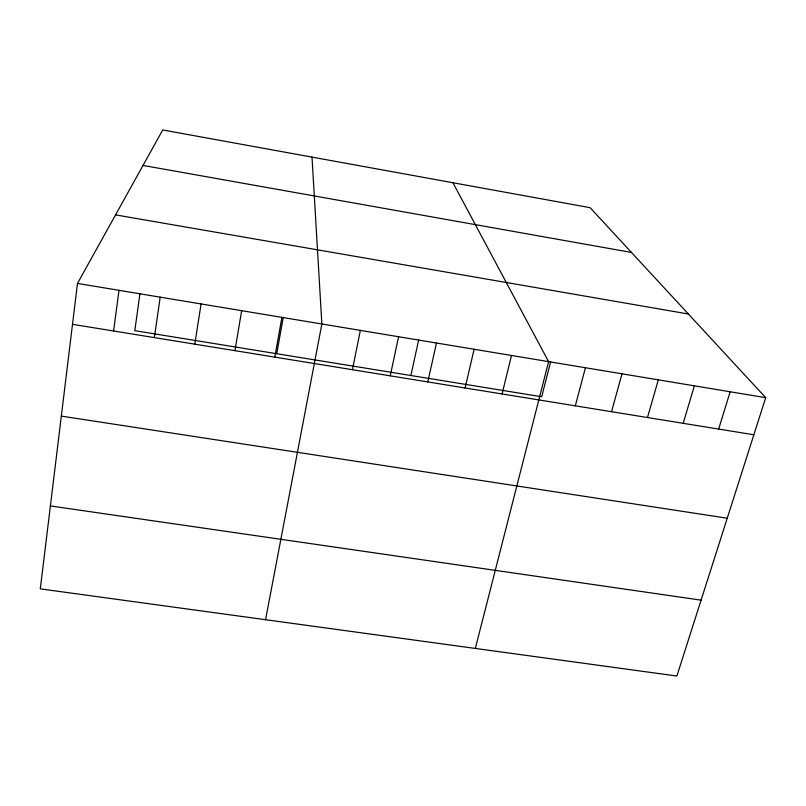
<?xml version="1.0" encoding="UTF-8"?>
<svg xmlns="http://www.w3.org/2000/svg" width="806" height="806" viewBox="0 0 806 806"><rect width="100%" height="100%" fill="white"/><g stroke="black" fill="none" stroke-linecap="round" stroke-linejoin="round"><path stroke-width="1.21" d="M77.487 283.43L40.3 588.864L676.879 676.033L765.7 397.67L590.093 207.676L162.731 129.968L77.487 283.43L765.7 397.67M113.586 330.994L119.006 290.321M139.952 293.646L134.804 330.661L541.682 396.754L550.629 361.823M154.349 337.603L160.203 297.162M194.8 344.162L201.087 303.943M234.949 350.67L241.659 310.683M274.796 357.129L281.919 317.363M276.73 353.713L283.238 317.433M265.567 619.703L321.866 323.992L312.013 157.11M352.434 369.712L360.353 330.379M390.255 375.838L398.557 336.727M410.899 375.515L418.657 339.91M427.795 381.933L436.479 343.013M465.072 387.968L474.13 349.27M502.078 393.973L511.498 355.466M475.328 648.427L548.604 361.632L452.932 182.73M575.303 405.841L585.438 367.748M611.522 411.705L622.01 373.813M647.48 417.538L658.321 379.838M683.196 423.321L694.369 385.822M718.65 429.074L730.165 391.766M50.395 505.936L701.089 600.158M61.327 416.108L727.234 518.218M72.5 324.334L753.862 434.777M115.56 214.89L688.374 313.997M143.035 165.431L631.481 252.449"/></g></svg>
